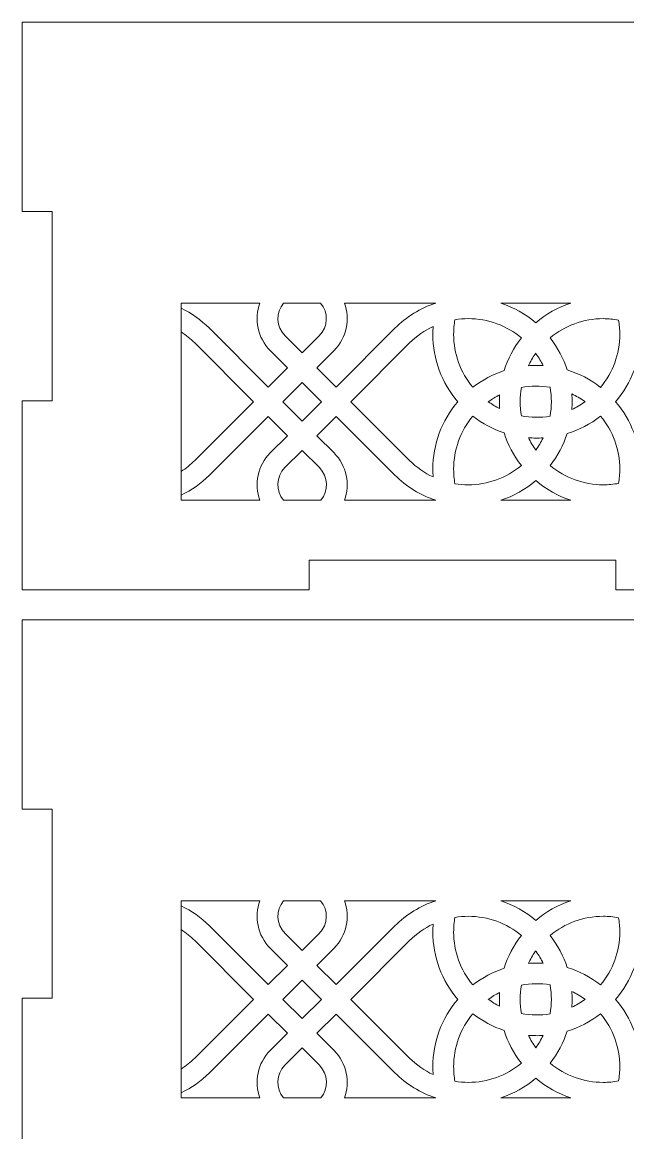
# Model space of a CAD drawing. Header units: millimetres. Extents: x 6 to 316, y -165 to 165.
# Drawn here: x 165.7 to 226.5, y -6.5 to 105 of the extents above; entities that cross this region are included whole.
import ezdxf

# ---------------------------------------------------------------- set-up
doc = ezdxf.new("R2010")
doc.units = ezdxf.units.MM
doc.header["$MEASUREMENT"] = 0
doc.layers.add('Camada 1', color=7, linetype='Continuous')

msp = doc.modelspace()

# ---------------------------------------------------------------- linework, layer by layer
at = {"layer": 'Camada 1', "color": 250, "lineweight": 20}
for points, knots in [([(256.0659, 51), (256.0659, 51), (286.8659, 51), (286.8659, 51), (286.8659, 51), (286.8659, 51), (286.8659, 48), (286.8659, 48), (286.8659, 48), (286.8659, 48), (312.6659, 48), (312.6659, 48), (312.6659, 48), (312.6659, 48), (312.6659, 67), (312.6659, 67), (312.6659, 67), (312.6659, 67), (315.6663, 67), (315.6663, 67), (315.6663, 67), (315.6663, 67), (315.6663, 86), (315.6663, 86), (315.6663, 86), (315.6663, 86), (312.6659, 86), (312.6659, 86), (312.6659, 86), (312.6659, 86), (312.6659, 105), (312.6659, 105), (312.6659, 105), (312.6659, 105), (165.6655, 105), (165.6655, 105), (165.6655, 105), (165.6655, 105), (165.6655, 86), (165.6655, 86), (165.6655, 86), (165.6655, 86), (168.6659, 86), (168.6659, 86), (168.6659, 86), (168.6659, 86), (168.6659, 67), (168.6659, 67), (168.6659, 67), (168.6659, 67), (165.6655, 67), (165.6655, 67), (165.6655, 67), (165.6655, 67), (165.6655, 48), (165.6655, 48), (165.6655, 48), (165.6655, 48), (194.4659, 48), (194.4659, 48), (194.4659, 48), (194.4659, 48), (194.4659, 51), (194.4659, 51), (194.4659, 51), (194.4659, 51), (225.2659, 51), (225.2659, 51), (225.2659, 51), (225.2659, 51), (225.2659, 48), (225.2659, 48), (225.2659, 48), (225.2659, 48), (256.0659, 48), (256.0659, 48), (256.0659, 48), (256.0659, 48), (256.0659, 51), (256.0659, 51)], [0, 0, 0, 0, 0.04761905, 0.04761905, 0.04761905, 0.04761905, 0.0952381, 0.0952381, 0.0952381, 0.0952381, 0.14285714, 0.14285714, 0.14285714, 0.14285714, 0.19047619, 0.19047619, 0.19047619, 0.19047619, 0.23809524, 0.23809524, 0.23809524, 0.23809524, 0.28571429, 0.28571429, 0.28571429, 0.28571429, 0.33333333, 0.33333333, 0.33333333, 0.33333333, 0.38095238, 0.38095238, 0.38095238, 0.38095238, 0.42857143, 0.42857143, 0.42857143, 0.42857143, 0.47619048, 0.47619048, 0.47619048, 0.47619048, 0.52380952, 0.52380952, 0.52380952, 0.52380952, 0.57142857, 0.57142857, 0.57142857, 0.57142857, 0.61904762, 0.61904762, 0.61904762, 0.61904762, 0.66666667, 0.66666667, 0.66666667, 0.66666667, 0.71428571, 0.71428571, 0.71428571, 0.71428571, 0.76190476, 0.76190476, 0.76190476, 0.76190476, 0.80952381, 0.80952381, 0.80952381, 0.80952381, 0.85714286, 0.85714286, 0.85714286, 0.85714286, 0.9047619, 0.9047619, 0.9047619, 0.9047619, 1, 1, 1, 1]), ([(189.514, 76.797), (188.9262, 75.1931), (189.2759, 73.3232), (190.5634, 72.0358), (190.5634, 72.0358), (190.5634, 72.0358), (192.2904, 70.3088), (192.2904, 70.3088), (192.2904, 70.3088), (192.2904, 70.3088), (190.3539, 68.3724), (190.3539, 68.3724), (190.3539, 68.3724), (190.3539, 68.3724), (184.4577, 74.2684), (184.4577, 74.2684), (184.4577, 74.2684), (183.6211, 75.1052), (182.6569, 75.7848), (181.6108, 76.2887), (181.6108, 76.2887), (181.6108, 76.2887), (181.6108, 73.9031), (181.6108, 73.9031), (181.6108, 73.9031), (182.1027, 73.5858), (182.5633, 73.2148), (182.9837, 72.7945), (182.9837, 72.7945), (182.9837, 72.7945), (188.8798, 66.8985), (188.8798, 66.8985), (188.8798, 66.8985), (188.8798, 66.8985), (182.9837, 61.0023), (182.9837, 61.0023), (182.9837, 61.0023), (182.5633, 60.582), (182.1027, 60.2112), (181.6108, 59.8936), (181.6108, 59.8936), (181.6108, 59.8936), (181.6108, 57.5081), (181.6108, 57.5081), (181.6108, 57.5081), (182.6569, 58.012), (183.6211, 58.6917), (184.4577, 59.5283), (184.4577, 59.5283), (184.4577, 59.5283), (190.3539, 65.4244), (190.3539, 65.4244), (190.3539, 65.4244), (190.3539, 65.4244), (192.2904, 63.4879), (192.2904, 63.4879), (192.2904, 63.4879), (192.2904, 63.4879), (190.5635, 61.7611), (190.5635, 61.7611), (190.5635, 61.7611), (189.276, 60.4737), (188.9262, 58.604), (189.5139, 57), (189.5139, 57), (189.5139, 57), (181.6075, 57), (181.6075, 57), (181.6075, 57), (181.6075, 57), (181.6075, 76.797), (181.6075, 76.797), (181.6075, 76.797), (181.6075, 76.797), (189.514, 76.797), (189.514, 76.797)], [0, 0, 0, 0, 0.05, 0.05, 0.05, 0.05, 0.1, 0.1, 0.1, 0.1, 0.15, 0.15, 0.15, 0.15, 0.2, 0.2, 0.2, 0.2, 0.25, 0.25, 0.25, 0.25, 0.3, 0.3, 0.3, 0.3, 0.35, 0.35, 0.35, 0.35, 0.4, 0.4, 0.4, 0.4, 0.45, 0.45, 0.45, 0.45, 0.5, 0.5, 0.5, 0.5, 0.55, 0.55, 0.55, 0.55, 0.6, 0.6, 0.6, 0.6, 0.65, 0.65, 0.65, 0.65, 0.7, 0.7, 0.7, 0.7, 0.75, 0.75, 0.75, 0.75, 0.8, 0.8, 0.8, 0.8, 0.85, 0.85, 0.85, 0.85, 0.9, 0.9, 0.9, 0.9, 1, 1, 1, 1]), ([(195.622, 76.797), (196.4244, 75.8439), (196.3769, 74.4187), (195.4797, 73.5213), (195.4797, 73.5213), (195.4797, 73.5213), (193.7643, 71.806), (193.7643, 71.806), (193.7643, 71.806), (193.7643, 71.806), (192.049, 73.5213), (192.049, 73.5213), (192.049, 73.5213), (191.1518, 74.4187), (191.1043, 75.8439), (191.9067, 76.797), (191.9067, 76.797), (191.9067, 76.797), (195.622, 76.797), (195.622, 76.797)], [0, 0, 0, 0, 0.16666667, 0.16666667, 0.16666667, 0.16666667, 0.33333333, 0.33333333, 0.33333333, 0.33333333, 0.5, 0.5, 0.5, 0.5, 0.66666667, 0.66666667, 0.66666667, 0.66666667, 1, 1, 1, 1]), ([(203.0709, 74.2684), (203.0709, 74.2684), (197.1747, 68.3724), (197.1747, 68.3724), (197.1747, 68.3724), (197.1747, 68.3724), (195.2382, 70.3088), (195.2382, 70.3088), (195.2382, 70.3088), (195.2382, 70.3088), (196.9653, 72.0358), (196.9653, 72.0358), (196.9653, 72.0358), (198.2527, 73.3232), (198.6024, 75.1931), (198.0146, 76.797), (198.0146, 76.797), (198.0146, 76.797), (207.1775, 76.797), (207.1775, 76.797), (207.1775, 76.797), (205.6439, 76.2916), (204.234, 75.4317), (203.0709, 74.2684)], [0, 0, 0, 0, 0.14285714, 0.14285714, 0.14285714, 0.14285714, 0.28571429, 0.28571429, 0.28571429, 0.28571429, 0.42857143, 0.42857143, 0.42857143, 0.42857143, 0.57142857, 0.57142857, 0.57142857, 0.57142857, 0.71428571, 0.71428571, 0.71428571, 0.71428571, 1, 1, 1, 1]), ([(213.7061, 76.797), (213.7061, 76.797), (220.7257, 76.797), (220.7257, 76.797), (220.7257, 76.797), (219.4361, 76.3715), (218.2438, 75.6982), (217.2159, 74.8192), (217.2159, 74.8192), (216.188, 75.6982), (214.9956, 76.3715), (213.7061, 76.797)], [0, 0, 0, 0, 0.25, 0.25, 0.25, 0.25, 0.5, 0.5, 0.5, 0.5, 1, 1, 1, 1]), ([(214.0448, 70.0223), (212.925, 69.6537), (211.8588, 69.0923), (210.8998, 68.3428), (210.8998, 68.3428), (209.655, 69.8403), (208.9734, 71.7262), (208.9734, 73.6733), (208.9734, 73.6733), (208.9734, 74.1645), (209.0169, 74.6513), (209.1015, 75.1285), (209.1015, 75.1285), (209.5415, 75.2001), (209.9893, 75.2367), (210.441, 75.2367), (210.441, 75.2367), (212.4235, 75.2367), (214.3006, 74.5334), (215.7727, 73.3094), (215.7727, 73.3094), (214.9832, 72.2973), (214.4091, 71.1828), (214.0448, 70.0223)], [0, 0, 0, 0, 0.14285714, 0.14285714, 0.14285714, 0.14285714, 0.28571429, 0.28571429, 0.28571429, 0.28571429, 0.42857143, 0.42857143, 0.42857143, 0.42857143, 0.57142857, 0.57142857, 0.57142857, 0.57142857, 0.71428571, 0.71428571, 0.71428571, 0.71428571, 1, 1, 1, 1]), ([(225.6502, 73.6733), (225.6502, 71.6907), (224.9469, 69.8137), (223.7227, 68.3415), (223.7227, 68.3415), (222.69, 69.1472), (221.5506, 69.7283), (220.3647, 70.091), (220.3647, 70.091), (219.9995, 71.2269), (219.4329, 72.3174), (218.659, 73.3094), (218.659, 73.3094), (220.1311, 74.5334), (222.0082, 75.2367), (223.9908, 75.2367), (223.9908, 75.2367), (224.5102, 75.2367), (225.0248, 75.1883), (225.5283, 75.0939), (225.5283, 75.0939), (225.6089, 74.6278), (225.6502, 74.1527), (225.6502, 73.6733)], [0, 0, 0, 0, 0.14285714, 0.14285714, 0.14285714, 0.14285714, 0.28571429, 0.28571429, 0.28571429, 0.28571429, 0.42857143, 0.42857143, 0.42857143, 0.42857143, 0.57142857, 0.57142857, 0.57142857, 0.57142857, 0.71428571, 0.71428571, 0.71428571, 0.71428571, 1, 1, 1, 1]), ([(206.8888, 60.1235), (206.8888, 59.8614), (206.8989, 59.6003), (206.9183, 59.341), (206.9183, 59.341), (206.0446, 59.7482), (205.2397, 60.3076), (204.5448, 61.0023), (204.5448, 61.0023), (204.5448, 61.0023), (198.6488, 66.8985), (198.6488, 66.8985), (198.6488, 66.8985), (198.6488, 66.8985), (204.5448, 72.7945), (204.5448, 72.7945), (204.5448, 72.7945), (205.2397, 73.4893), (206.0446, 74.0485), (206.9183, 74.456), (206.9183, 74.456), (206.8988, 74.1965), (206.8888, 73.9353), (206.8888, 73.6733), (206.8888, 73.6733), (206.8888, 71.1888), (207.7762, 68.7864), (209.3911, 66.8984), (209.3911, 66.8984), (207.7762, 65.0105), (206.8888, 62.6078), (206.8888, 60.1235)], [0, 0, 0, 0, 0.11111111, 0.11111111, 0.11111111, 0.11111111, 0.22222222, 0.22222222, 0.22222222, 0.22222222, 0.33333333, 0.33333333, 0.33333333, 0.33333333, 0.44444444, 0.44444444, 0.44444444, 0.44444444, 0.55555556, 0.55555556, 0.55555556, 0.55555556, 0.66666667, 0.66666667, 0.66666667, 0.66666667, 0.77777778, 0.77777778, 0.77777778, 0.77777778, 1, 1, 1, 1]), ([(235.783, 66.8985), (235.783, 66.8985), (229.8869, 61.0023), (229.8869, 61.0023), (229.8869, 61.0023), (229.2451, 60.3605), (228.5092, 59.8343), (227.7119, 59.4366), (227.7119, 59.4366), (227.7269, 59.6646), (227.7347, 59.8936), (227.7347, 60.1235), (227.7347, 60.1235), (227.7347, 62.6537), (226.8185, 65.0438), (225.2325, 66.8984), (225.2325, 66.8984), (226.8185, 68.753), (227.7347, 71.143), (227.7347, 73.6733), (227.7347, 73.6733), (227.7347, 73.9031), (227.7269, 74.1322), (227.7119, 74.3602), (227.7119, 74.3602), (228.5092, 73.9627), (229.2451, 73.4363), (229.8869, 72.7945), (229.8869, 72.7945), (229.8869, 72.7945), (235.783, 66.8985), (235.783, 66.8985)], [0, 0, 0, 0, 0.11111111, 0.11111111, 0.11111111, 0.11111111, 0.22222222, 0.22222222, 0.22222222, 0.22222222, 0.33333333, 0.33333333, 0.33333333, 0.33333333, 0.44444444, 0.44444444, 0.44444444, 0.44444444, 0.55555556, 0.55555556, 0.55555556, 0.55555556, 0.66666667, 0.66666667, 0.66666667, 0.66666667, 0.77777778, 0.77777778, 0.77777778, 0.77777778, 1, 1, 1, 1]), ([(217.2682, 71.6856), (217.5298, 71.3126), (217.7568, 70.9251), (217.9495, 70.5271), (217.9495, 70.5271), (217.4579, 70.5571), (216.9651, 70.5519), (216.4753, 70.5124), (216.4753, 70.5124), (216.6696, 70.9157), (216.8987, 71.3081), (217.1636, 71.6856), (217.1636, 71.6856), (217.1636, 71.6856), (217.2159, 71.7566), (217.2159, 71.7566), (217.2159, 71.7566), (217.2159, 71.7566), (217.2682, 71.6856), (217.2682, 71.6856)], [0, 0, 0, 0, 0.16666667, 0.16666667, 0.16666667, 0.16666667, 0.33333333, 0.33333333, 0.33333333, 0.33333333, 0.5, 0.5, 0.5, 0.5, 0.66666667, 0.66666667, 0.66666667, 0.66666667, 1, 1, 1, 1]), ([(195.7008, 66.8985), (195.7008, 66.8985), (193.7643, 64.962), (193.7643, 64.962), (193.7643, 64.962), (193.7643, 64.962), (191.8278, 66.8985), (191.8278, 66.8985), (191.8278, 66.8985), (191.8278, 66.8985), (193.7643, 68.8347), (193.7643, 68.8347), (193.7643, 68.8347), (193.7643, 68.8347), (195.7008, 66.8985), (195.7008, 66.8985)], [0, 0, 0, 0, 0.2, 0.2, 0.2, 0.2, 0.4, 0.4, 0.4, 0.4, 0.6, 0.6, 0.6, 0.6, 1, 1, 1, 1]), ([(218.6524, 68.3546), (218.8233, 67.3868), (218.8206, 66.4001), (218.6507, 65.4419), (218.6507, 65.4419), (217.6935, 65.2867), (216.7197, 65.301), (215.7747, 65.4779), (215.7747, 65.4779), (215.6133, 66.4128), (215.6107, 67.3745), (215.7732, 68.3185), (215.7732, 68.3185), (216.7192, 68.4959), (217.6942, 68.5101), (218.6524, 68.3546)], [0, 0, 0, 0, 0.2, 0.2, 0.2, 0.2, 0.4, 0.4, 0.4, 0.4, 0.6, 0.6, 0.6, 0.6, 1, 1, 1, 1]), ([(213.5905, 67.587), (213.5605, 67.1278), (213.5602, 66.6677), (213.5906, 66.2096), (213.5906, 66.2096), (213.1962, 66.4059), (212.8155, 66.6346), (212.4543, 66.9), (212.4543, 66.9), (212.8155, 67.1621), (213.1962, 67.3906), (213.5905, 67.587)], [0, 0, 0, 0, 0.25, 0.25, 0.25, 0.25, 0.5, 0.5, 0.5, 0.5, 1, 1, 1, 1]), ([(222.099, 66.846), (221.6929, 66.5612), (221.2693, 66.3177), (220.8339, 66.1142), (220.8339, 66.1142), (220.8733, 66.6353), (220.874, 67.1594), (220.835, 67.682), (220.835, 67.682), (221.2701, 67.4787), (221.6931, 67.2354), (222.099, 66.9507), (222.099, 66.9507), (222.099, 66.9507), (222.1699, 66.8984), (222.1699, 66.8984), (222.1699, 66.8984), (222.1699, 66.8984), (222.099, 66.846), (222.099, 66.846)], [0, 0, 0, 0, 0.16666667, 0.16666667, 0.16666667, 0.16666667, 0.33333333, 0.33333333, 0.33333333, 0.33333333, 0.5, 0.5, 0.5, 0.5, 0.66666667, 0.66666667, 0.66666667, 0.66666667, 1, 1, 1, 1]), ([(197.1747, 65.4244), (197.1747, 65.4244), (203.0709, 59.5283), (203.0709, 59.5283), (203.0709, 59.5283), (204.2336, 58.3654), (205.6431, 57.5059), (207.1761, 57), (207.1761, 57), (207.1761, 57), (198.0146, 57), (198.0146, 57), (198.0146, 57), (198.6023, 58.604), (198.2526, 60.4737), (196.9652, 61.7611), (196.9652, 61.7611), (196.9652, 61.7611), (195.2382, 63.4879), (195.2382, 63.4879), (195.2382, 63.4879), (195.2382, 63.4879), (197.1747, 65.4244), (197.1747, 65.4244)], [0, 0, 0, 0, 0.14285714, 0.14285714, 0.14285714, 0.14285714, 0.28571429, 0.28571429, 0.28571429, 0.28571429, 0.42857143, 0.42857143, 0.42857143, 0.42857143, 0.57142857, 0.57142857, 0.57142857, 0.57142857, 0.71428571, 0.71428571, 0.71428571, 0.71428571, 1, 1, 1, 1]), ([(214.0465, 63.774), (214.4137, 62.602), (214.9904, 61.4861), (215.7715, 60.4865), (215.7715, 60.4865), (214.274, 59.2417), (212.3881, 58.5601), (210.441, 58.5601), (210.441, 58.5601), (209.9893, 58.5601), (209.5415, 58.5966), (209.1015, 58.6684), (209.1015, 58.6684), (209.0169, 59.1456), (208.9734, 59.6322), (208.9734, 60.1235), (208.9734, 60.1235), (208.9734, 62.0707), (209.655, 63.9566), (210.8998, 65.454), (210.8998, 65.454), (211.8593, 64.7041), (212.9259, 64.1426), (214.0465, 63.774)], [0, 0, 0, 0, 0.14285714, 0.14285714, 0.14285714, 0.14285714, 0.28571429, 0.28571429, 0.28571429, 0.28571429, 0.42857143, 0.42857143, 0.42857143, 0.42857143, 0.57142857, 0.57142857, 0.57142857, 0.57142857, 0.71428571, 0.71428571, 0.71428571, 0.71428571, 1, 1, 1, 1]), ([(225.6502, 60.1235), (225.6502, 59.644), (225.6088, 59.1691), (225.5283, 58.7029), (225.5283, 58.7029), (225.0248, 58.6086), (224.5102, 58.5601), (223.9908, 58.5601), (223.9908, 58.5601), (222.0436, 58.5601), (220.1577, 59.2417), (218.6603, 60.4865), (218.6603, 60.4865), (219.4262, 61.4664), (219.9959, 62.5585), (220.3639, 63.7054), (220.3639, 63.7054), (221.5502, 64.0683), (222.6898, 64.6493), (223.7227, 65.4553), (223.7227, 65.4553), (224.9469, 63.9831), (225.6502, 62.1061), (225.6502, 60.1235)], [0, 0, 0, 0, 0.14285714, 0.14285714, 0.14285714, 0.14285714, 0.28571429, 0.28571429, 0.28571429, 0.28571429, 0.42857143, 0.42857143, 0.42857143, 0.42857143, 0.57142857, 0.57142857, 0.57142857, 0.57142857, 0.71428571, 0.71428571, 0.71428571, 0.71428571, 1, 1, 1, 1]), ([(216.4747, 63.2843), (216.9649, 63.2449), (217.4579, 63.2398), (217.9498, 63.2696), (217.9498, 63.2696), (217.7437, 62.8425), (217.4999, 62.4303), (217.2143, 62.041), (217.2143, 62.041), (216.9285, 62.4349), (216.6823, 62.8519), (216.4747, 63.2843)], [0, 0, 0, 0, 0.25, 0.25, 0.25, 0.25, 0.5, 0.5, 0.5, 0.5, 1, 1, 1, 1]), ([(195.4913, 60.287), (196.3911, 59.3871), (196.4419, 57.9595), (195.6436, 57), (195.6436, 57), (195.6436, 57), (191.885, 57), (191.885, 57), (191.885, 57), (191.0867, 57.9595), (191.1375, 59.3871), (192.0373, 60.287), (192.0373, 60.287), (192.0373, 60.287), (193.7643, 62.0139), (193.7643, 62.0139), (193.7643, 62.0139), (193.7643, 62.0139), (195.4913, 60.287), (195.4913, 60.287)], [0, 0, 0, 0, 0.16666667, 0.16666667, 0.16666667, 0.16666667, 0.33333333, 0.33333333, 0.33333333, 0.33333333, 0.5, 0.5, 0.5, 0.5, 0.66666667, 0.66666667, 0.66666667, 0.66666667, 1, 1, 1, 1]), ([(217.2159, 58.9777), (218.2542, 58.0896), (219.4483, 57.4215), (220.726, 57), (220.726, 57), (220.726, 57), (213.7057, 57), (213.7057, 57), (213.7057, 57), (214.9834, 57.4214), (216.1775, 58.0895), (217.2159, 58.9777)], [0, 0, 0, 0, 0.25, 0.25, 0.25, 0.25, 0.5, 0.5, 0.5, 0.5, 1, 1, 1, 1]), ([(256.0659, -9), (256.0659, -9), (286.8659, -9), (286.8659, -9), (286.8659, -9), (286.8659, -9), (286.8659, -12), (286.8659, -12), (286.8659, -12), (286.8659, -12), (312.6659, -12), (312.6659, -12), (312.6659, -12), (312.6659, -12), (312.6659, 7), (312.6659, 7), (312.6659, 7), (312.6659, 7), (315.6663, 7), (315.6663, 7), (315.6663, 7), (315.6663, 7), (315.6663, 26), (315.6663, 26), (315.6663, 26), (315.6663, 26), (312.6659, 26), (312.6659, 26), (312.6659, 26), (312.6659, 26), (312.6659, 45), (312.6659, 45), (312.6659, 45), (312.6659, 45), (165.6655, 45), (165.6655, 45), (165.6655, 45), (165.6655, 45), (165.6655, 26), (165.6655, 26), (165.6655, 26), (165.6655, 26), (168.6659, 26), (168.6659, 26), (168.6659, 26), (168.6659, 26), (168.6659, 7), (168.6659, 7), (168.6659, 7), (168.6659, 7), (165.6655, 7), (165.6655, 7), (165.6655, 7), (165.6655, 7), (165.6655, -12), (165.6655, -12), (165.6655, -12), (165.6655, -12), (194.4659, -12), (194.4659, -12), (194.4659, -12), (194.4659, -12), (194.4659, -9), (194.4659, -9), (194.4659, -9), (194.4659, -9), (225.2659, -9), (225.2659, -9), (225.2659, -9), (225.2659, -9), (225.2659, -12), (225.2659, -12), (225.2659, -12), (225.2659, -12), (256.0659, -12), (256.0659, -12), (256.0659, -12), (256.0659, -12), (256.0659, -9), (256.0659, -9)], [0, 0, 0, 0, 0.04761905, 0.04761905, 0.04761905, 0.04761905, 0.0952381, 0.0952381, 0.0952381, 0.0952381, 0.14285714, 0.14285714, 0.14285714, 0.14285714, 0.19047619, 0.19047619, 0.19047619, 0.19047619, 0.23809524, 0.23809524, 0.23809524, 0.23809524, 0.28571429, 0.28571429, 0.28571429, 0.28571429, 0.33333333, 0.33333333, 0.33333333, 0.33333333, 0.38095238, 0.38095238, 0.38095238, 0.38095238, 0.42857143, 0.42857143, 0.42857143, 0.42857143, 0.47619048, 0.47619048, 0.47619048, 0.47619048, 0.52380952, 0.52380952, 0.52380952, 0.52380952, 0.57142857, 0.57142857, 0.57142857, 0.57142857, 0.61904762, 0.61904762, 0.61904762, 0.61904762, 0.66666667, 0.66666667, 0.66666667, 0.66666667, 0.71428571, 0.71428571, 0.71428571, 0.71428571, 0.76190476, 0.76190476, 0.76190476, 0.76190476, 0.80952381, 0.80952381, 0.80952381, 0.80952381, 0.85714286, 0.85714286, 0.85714286, 0.85714286, 0.9047619, 0.9047619, 0.9047619, 0.9047619, 1, 1, 1, 1]), ([(189.514, 16.797), (188.9262, 15.1931), (189.2759, 13.3232), (190.5634, 12.0358), (190.5634, 12.0358), (190.5634, 12.0358), (192.2904, 10.3088), (192.2904, 10.3088), (192.2904, 10.3088), (192.2904, 10.3088), (190.3539, 8.3724), (190.3539, 8.3724), (190.3539, 8.3724), (190.3539, 8.3724), (184.4577, 14.2684), (184.4577, 14.2684), (184.4577, 14.2684), (183.6211, 15.1052), (182.6569, 15.7848), (181.6108, 16.2887), (181.6108, 16.2887), (181.6108, 16.2887), (181.6108, 13.9031), (181.6108, 13.9031), (181.6108, 13.9031), (182.1027, 13.5858), (182.5633, 13.2148), (182.9837, 12.7945), (182.9837, 12.7945), (182.9837, 12.7945), (188.8798, 6.8985), (188.8798, 6.8985), (188.8798, 6.8985), (188.8798, 6.8985), (182.9837, 1.0023), (182.9837, 1.0023), (182.9837, 1.0023), (182.5633, 0.582), (182.1027, 0.2112), (181.6108, -0.1064), (181.6108, -0.1064), (181.6108, -0.1064), (181.6108, -2.4919), (181.6108, -2.4919), (181.6108, -2.4919), (182.6569, -1.988), (183.6211, -1.3083), (184.4577, -0.4717), (184.4577, -0.4717), (184.4577, -0.4717), (190.3539, 5.4244), (190.3539, 5.4244), (190.3539, 5.4244), (190.3539, 5.4244), (192.2904, 3.4879), (192.2904, 3.4879), (192.2904, 3.4879), (192.2904, 3.4879), (190.5635, 1.7611), (190.5635, 1.7611), (190.5635, 1.7611), (189.276, 0.4737), (188.9262, -1.396), (189.5139, -3), (189.5139, -3), (189.5139, -3), (181.6075, -3), (181.6075, -3), (181.6075, -3), (181.6075, -3), (181.6075, 16.797), (181.6075, 16.797), (181.6075, 16.797), (181.6075, 16.797), (189.514, 16.797), (189.514, 16.797)], [0, 0, 0, 0, 0.05, 0.05, 0.05, 0.05, 0.1, 0.1, 0.1, 0.1, 0.15, 0.15, 0.15, 0.15, 0.2, 0.2, 0.2, 0.2, 0.25, 0.25, 0.25, 0.25, 0.3, 0.3, 0.3, 0.3, 0.35, 0.35, 0.35, 0.35, 0.4, 0.4, 0.4, 0.4, 0.45, 0.45, 0.45, 0.45, 0.5, 0.5, 0.5, 0.5, 0.55, 0.55, 0.55, 0.55, 0.6, 0.6, 0.6, 0.6, 0.65, 0.65, 0.65, 0.65, 0.7, 0.7, 0.7, 0.7, 0.75, 0.75, 0.75, 0.75, 0.8, 0.8, 0.8, 0.8, 0.85, 0.85, 0.85, 0.85, 0.9, 0.9, 0.9, 0.9, 1, 1, 1, 1]), ([(195.622, 16.797), (196.4244, 15.8439), (196.3769, 14.4187), (195.4797, 13.5213), (195.4797, 13.5213), (195.4797, 13.5213), (193.7643, 11.806), (193.7643, 11.806), (193.7643, 11.806), (193.7643, 11.806), (192.049, 13.5213), (192.049, 13.5213), (192.049, 13.5213), (191.1518, 14.4187), (191.1043, 15.8439), (191.9067, 16.797), (191.9067, 16.797), (191.9067, 16.797), (195.622, 16.797), (195.622, 16.797)], [0, 0, 0, 0, 0.16666667, 0.16666667, 0.16666667, 0.16666667, 0.33333333, 0.33333333, 0.33333333, 0.33333333, 0.5, 0.5, 0.5, 0.5, 0.66666667, 0.66666667, 0.66666667, 0.66666667, 1, 1, 1, 1]), ([(203.0709, 14.2684), (203.0709, 14.2684), (197.1747, 8.3724), (197.1747, 8.3724), (197.1747, 8.3724), (197.1747, 8.3724), (195.2382, 10.3088), (195.2382, 10.3088), (195.2382, 10.3088), (195.2382, 10.3088), (196.9653, 12.0358), (196.9653, 12.0358), (196.9653, 12.0358), (198.2527, 13.3232), (198.6024, 15.1931), (198.0146, 16.797), (198.0146, 16.797), (198.0146, 16.797), (207.1775, 16.797), (207.1775, 16.797), (207.1775, 16.797), (205.6439, 16.2916), (204.234, 15.4317), (203.0709, 14.2684)], [0, 0, 0, 0, 0.14285714, 0.14285714, 0.14285714, 0.14285714, 0.28571429, 0.28571429, 0.28571429, 0.28571429, 0.42857143, 0.42857143, 0.42857143, 0.42857143, 0.57142857, 0.57142857, 0.57142857, 0.57142857, 0.71428571, 0.71428571, 0.71428571, 0.71428571, 1, 1, 1, 1]), ([(213.7061, 16.797), (213.7061, 16.797), (220.7257, 16.797), (220.7257, 16.797), (220.7257, 16.797), (219.4361, 16.3715), (218.2438, 15.6982), (217.2159, 14.8192), (217.2159, 14.8192), (216.188, 15.6982), (214.9956, 16.3715), (213.7061, 16.797)], [0, 0, 0, 0, 0.25, 0.25, 0.25, 0.25, 0.5, 0.5, 0.5, 0.5, 1, 1, 1, 1]), ([(215.7727, 13.3094), (214.9832, 12.2973), (214.4091, 11.1828), (214.0448, 10.0223), (214.0448, 10.0223), (212.925, 9.6537), (211.8588, 9.0923), (210.8998, 8.3428), (210.8998, 8.3428), (209.655, 9.8403), (208.9734, 11.7262), (208.9734, 13.6733), (208.9734, 13.6733), (208.9734, 14.1645), (209.0169, 14.6513), (209.1015, 15.1285), (209.1015, 15.1285), (209.5415, 15.2001), (209.9893, 15.2367), (210.441, 15.2367), (210.441, 15.2367), (212.4235, 15.2367), (214.3006, 14.5334), (215.7727, 13.3094)], [0, 0, 0, 0, 0.14285714, 0.14285714, 0.14285714, 0.14285714, 0.28571429, 0.28571429, 0.28571429, 0.28571429, 0.42857143, 0.42857143, 0.42857143, 0.42857143, 0.57142857, 0.57142857, 0.57142857, 0.57142857, 0.71428571, 0.71428571, 0.71428571, 0.71428571, 1, 1, 1, 1]), ([(225.6502, 13.6733), (225.6502, 11.6907), (224.9469, 9.8137), (223.7227, 8.3415), (223.7227, 8.3415), (222.69, 9.1472), (221.5506, 9.7283), (220.3647, 10.091), (220.3647, 10.091), (219.9995, 11.2269), (219.4329, 12.3174), (218.659, 13.3094), (218.659, 13.3094), (220.1311, 14.5334), (222.0082, 15.2367), (223.9908, 15.2367), (223.9908, 15.2367), (224.5102, 15.2367), (225.0248, 15.1883), (225.5283, 15.0939), (225.5283, 15.0939), (225.6089, 14.6278), (225.6502, 14.1527), (225.6502, 13.6733)], [0, 0, 0, 0, 0.14285714, 0.14285714, 0.14285714, 0.14285714, 0.28571429, 0.28571429, 0.28571429, 0.28571429, 0.42857143, 0.42857143, 0.42857143, 0.42857143, 0.57142857, 0.57142857, 0.57142857, 0.57142857, 0.71428571, 0.71428571, 0.71428571, 0.71428571, 1, 1, 1, 1]), ([(206.8888, 0.1235), (206.8888, -0.1386), (206.8989, -0.3997), (206.9183, -0.659), (206.9183, -0.659), (206.0446, -0.2518), (205.2397, 0.3076), (204.5448, 1.0023), (204.5448, 1.0023), (204.5448, 1.0023), (198.6488, 6.8985), (198.6488, 6.8985), (198.6488, 6.8985), (198.6488, 6.8985), (204.5448, 12.7945), (204.5448, 12.7945), (204.5448, 12.7945), (205.2397, 13.4893), (206.0446, 14.0485), (206.9183, 14.456), (206.9183, 14.456), (206.8988, 14.1965), (206.8888, 13.9353), (206.8888, 13.6733), (206.8888, 13.6733), (206.8888, 11.1888), (207.7762, 8.7864), (209.3911, 6.8984), (209.3911, 6.8984), (207.7762, 5.0105), (206.8888, 2.6078), (206.8888, 0.1235)], [0, 0, 0, 0, 0.11111111, 0.11111111, 0.11111111, 0.11111111, 0.22222222, 0.22222222, 0.22222222, 0.22222222, 0.33333333, 0.33333333, 0.33333333, 0.33333333, 0.44444444, 0.44444444, 0.44444444, 0.44444444, 0.55555556, 0.55555556, 0.55555556, 0.55555556, 0.66666667, 0.66666667, 0.66666667, 0.66666667, 0.77777778, 0.77777778, 0.77777778, 0.77777778, 1, 1, 1, 1]), ([(229.8869, 12.7945), (229.8869, 12.7945), (235.783, 6.8985), (235.783, 6.8985), (235.783, 6.8985), (235.783, 6.8985), (229.8869, 1.0023), (229.8869, 1.0023), (229.8869, 1.0023), (229.2451, 0.3605), (228.5092, -0.1657), (227.7119, -0.5634), (227.7119, -0.5634), (227.7269, -0.3354), (227.7347, -0.1064), (227.7347, 0.1235), (227.7347, 0.1235), (227.7347, 2.6537), (226.8185, 5.0438), (225.2325, 6.8984), (225.2325, 6.8984), (226.8185, 8.753), (227.7347, 11.143), (227.7347, 13.6733), (227.7347, 13.6733), (227.7347, 13.9031), (227.7269, 14.1322), (227.7119, 14.3602), (227.7119, 14.3602), (228.5092, 13.9627), (229.2451, 13.4363), (229.8869, 12.7945)], [0, 0, 0, 0, 0.11111111, 0.11111111, 0.11111111, 0.11111111, 0.22222222, 0.22222222, 0.22222222, 0.22222222, 0.33333333, 0.33333333, 0.33333333, 0.33333333, 0.44444444, 0.44444444, 0.44444444, 0.44444444, 0.55555556, 0.55555556, 0.55555556, 0.55555556, 0.66666667, 0.66666667, 0.66666667, 0.66666667, 0.77777778, 0.77777778, 0.77777778, 0.77777778, 1, 1, 1, 1]), ([(217.2682, 11.6856), (217.5298, 11.3126), (217.7568, 10.9251), (217.9495, 10.5271), (217.9495, 10.5271), (217.4579, 10.5571), (216.9651, 10.5519), (216.4753, 10.5124), (216.4753, 10.5124), (216.6696, 10.9157), (216.8987, 11.3081), (217.1636, 11.6856), (217.1636, 11.6856), (217.1636, 11.6856), (217.2159, 11.7566), (217.2159, 11.7566), (217.2159, 11.7566), (217.2159, 11.7566), (217.2682, 11.6856), (217.2682, 11.6856)], [0, 0, 0, 0, 0.16666667, 0.16666667, 0.16666667, 0.16666667, 0.33333333, 0.33333333, 0.33333333, 0.33333333, 0.5, 0.5, 0.5, 0.5, 0.66666667, 0.66666667, 0.66666667, 0.66666667, 1, 1, 1, 1]), ([(195.7008, 6.8985), (195.7008, 6.8985), (193.7643, 4.962), (193.7643, 4.962), (193.7643, 4.962), (193.7643, 4.962), (191.8278, 6.8985), (191.8278, 6.8985), (191.8278, 6.8985), (191.8278, 6.8985), (193.7643, 8.8347), (193.7643, 8.8347), (193.7643, 8.8347), (193.7643, 8.8347), (195.7008, 6.8985), (195.7008, 6.8985)], [0, 0, 0, 0, 0.2, 0.2, 0.2, 0.2, 0.4, 0.4, 0.4, 0.4, 0.6, 0.6, 0.6, 0.6, 1, 1, 1, 1]), ([(218.6524, 8.3546), (218.8233, 7.3868), (218.8206, 6.4001), (218.6507, 5.4419), (218.6507, 5.4419), (217.6935, 5.2867), (216.7197, 5.301), (215.7747, 5.4779), (215.7747, 5.4779), (215.6133, 6.4128), (215.6107, 7.3745), (215.7732, 8.3185), (215.7732, 8.3185), (216.7192, 8.4959), (217.6942, 8.5101), (218.6524, 8.3546)], [0, 0, 0, 0, 0.2, 0.2, 0.2, 0.2, 0.4, 0.4, 0.4, 0.4, 0.6, 0.6, 0.6, 0.6, 1, 1, 1, 1]), ([(213.5905, 7.587), (213.5605, 7.1278), (213.5602, 6.6677), (213.5906, 6.2096), (213.5906, 6.2096), (213.1962, 6.4059), (212.8155, 6.6346), (212.4543, 6.9), (212.4543, 6.9), (212.8155, 7.1621), (213.1962, 7.3906), (213.5905, 7.587)], [0, 0, 0, 0, 0.25, 0.25, 0.25, 0.25, 0.5, 0.5, 0.5, 0.5, 1, 1, 1, 1]), ([(222.099, 6.846), (221.6929, 6.5612), (221.2693, 6.3177), (220.8339, 6.1142), (220.8339, 6.1142), (220.8733, 6.6353), (220.874, 7.1594), (220.835, 7.682), (220.835, 7.682), (221.2701, 7.4787), (221.6931, 7.2354), (222.099, 6.9507), (222.099, 6.9507), (222.099, 6.9507), (222.1699, 6.8984), (222.1699, 6.8984), (222.1699, 6.8984), (222.1699, 6.8984), (222.099, 6.846), (222.099, 6.846)], [0, 0, 0, 0, 0.16666667, 0.16666667, 0.16666667, 0.16666667, 0.33333333, 0.33333333, 0.33333333, 0.33333333, 0.5, 0.5, 0.5, 0.5, 0.66666667, 0.66666667, 0.66666667, 0.66666667, 1, 1, 1, 1]), ([(197.1747, 5.4244), (197.1747, 5.4244), (203.0709, -0.4717), (203.0709, -0.4717), (203.0709, -0.4717), (204.2336, -1.6346), (205.6431, -2.4941), (207.1761, -3), (207.1761, -3), (207.1761, -3), (198.0146, -3), (198.0146, -3), (198.0146, -3), (198.6023, -1.396), (198.2526, 0.4737), (196.9652, 1.7611), (196.9652, 1.7611), (196.9652, 1.7611), (195.2382, 3.4879), (195.2382, 3.4879), (195.2382, 3.4879), (195.2382, 3.4879), (197.1747, 5.4244), (197.1747, 5.4244)], [0, 0, 0, 0, 0.14285714, 0.14285714, 0.14285714, 0.14285714, 0.28571429, 0.28571429, 0.28571429, 0.28571429, 0.42857143, 0.42857143, 0.42857143, 0.42857143, 0.57142857, 0.57142857, 0.57142857, 0.57142857, 0.71428571, 0.71428571, 0.71428571, 0.71428571, 1, 1, 1, 1]), ([(214.0465, 3.774), (214.4137, 2.602), (214.9904, 1.4861), (215.7715, 0.4865), (215.7715, 0.4865), (214.274, -0.7583), (212.3881, -1.4399), (210.441, -1.4399), (210.441, -1.4399), (209.9893, -1.4399), (209.5415, -1.4034), (209.1015, -1.3316), (209.1015, -1.3316), (209.0169, -0.8544), (208.9734, -0.3678), (208.9734, 0.1235), (208.9734, 0.1235), (208.9734, 2.0707), (209.655, 3.9566), (210.8998, 5.454), (210.8998, 5.454), (211.8593, 4.7041), (212.9259, 4.1426), (214.0465, 3.774)], [0, 0, 0, 0, 0.14285714, 0.14285714, 0.14285714, 0.14285714, 0.28571429, 0.28571429, 0.28571429, 0.28571429, 0.42857143, 0.42857143, 0.42857143, 0.42857143, 0.57142857, 0.57142857, 0.57142857, 0.57142857, 0.71428571, 0.71428571, 0.71428571, 0.71428571, 1, 1, 1, 1]), ([(225.6502, 0.1235), (225.6502, -0.356), (225.6088, -0.8309), (225.5283, -1.2971), (225.5283, -1.2971), (225.0248, -1.3914), (224.5102, -1.4399), (223.9908, -1.4399), (223.9908, -1.4399), (222.0436, -1.4399), (220.1577, -0.7583), (218.6603, 0.4865), (218.6603, 0.4865), (219.4262, 1.4664), (219.9959, 2.5585), (220.3639, 3.7054), (220.3639, 3.7054), (221.5502, 4.0683), (222.6898, 4.6493), (223.7227, 5.4553), (223.7227, 5.4553), (224.9469, 3.9831), (225.6502, 2.1061), (225.6502, 0.1235)], [0, 0, 0, 0, 0.14285714, 0.14285714, 0.14285714, 0.14285714, 0.28571429, 0.28571429, 0.28571429, 0.28571429, 0.42857143, 0.42857143, 0.42857143, 0.42857143, 0.57142857, 0.57142857, 0.57142857, 0.57142857, 0.71428571, 0.71428571, 0.71428571, 0.71428571, 1, 1, 1, 1]), ([(217.9498, 3.2696), (217.7437, 2.8425), (217.4999, 2.4303), (217.2143, 2.041), (217.2143, 2.041), (216.9285, 2.4349), (216.6823, 2.8519), (216.4747, 3.2843), (216.4747, 3.2843), (216.9649, 3.2449), (217.4579, 3.2398), (217.9498, 3.2696)], [0, 0, 0, 0, 0.25, 0.25, 0.25, 0.25, 0.5, 0.5, 0.5, 0.5, 1, 1, 1, 1]), ([(195.4913, 0.287), (196.3911, -0.6129), (196.4419, -2.0405), (195.6436, -3), (195.6436, -3), (195.6436, -3), (191.885, -3), (191.885, -3), (191.885, -3), (191.0867, -2.0405), (191.1375, -0.6129), (192.0373, 0.287), (192.0373, 0.287), (192.0373, 0.287), (193.7643, 2.0139), (193.7643, 2.0139), (193.7643, 2.0139), (193.7643, 2.0139), (195.4913, 0.287), (195.4913, 0.287)], [0, 0, 0, 0, 0.16666667, 0.16666667, 0.16666667, 0.16666667, 0.33333333, 0.33333333, 0.33333333, 0.33333333, 0.5, 0.5, 0.5, 0.5, 0.66666667, 0.66666667, 0.66666667, 0.66666667, 1, 1, 1, 1]), ([(213.7057, -3), (214.9834, -2.5786), (216.1775, -1.9105), (217.2159, -1.0223), (217.2159, -1.0223), (218.2542, -1.9104), (219.4483, -2.5785), (220.726, -3), (220.726, -3), (220.726, -3), (213.7057, -3), (213.7057, -3)], [0, 0, 0, 0, 0.25, 0.25, 0.25, 0.25, 0.5, 0.5, 0.5, 0.5, 1, 1, 1, 1])]:
    msp.add_open_spline(points, degree=3, knots=knots, dxfattribs=at)

doc.saveas('drawing.dxf')
